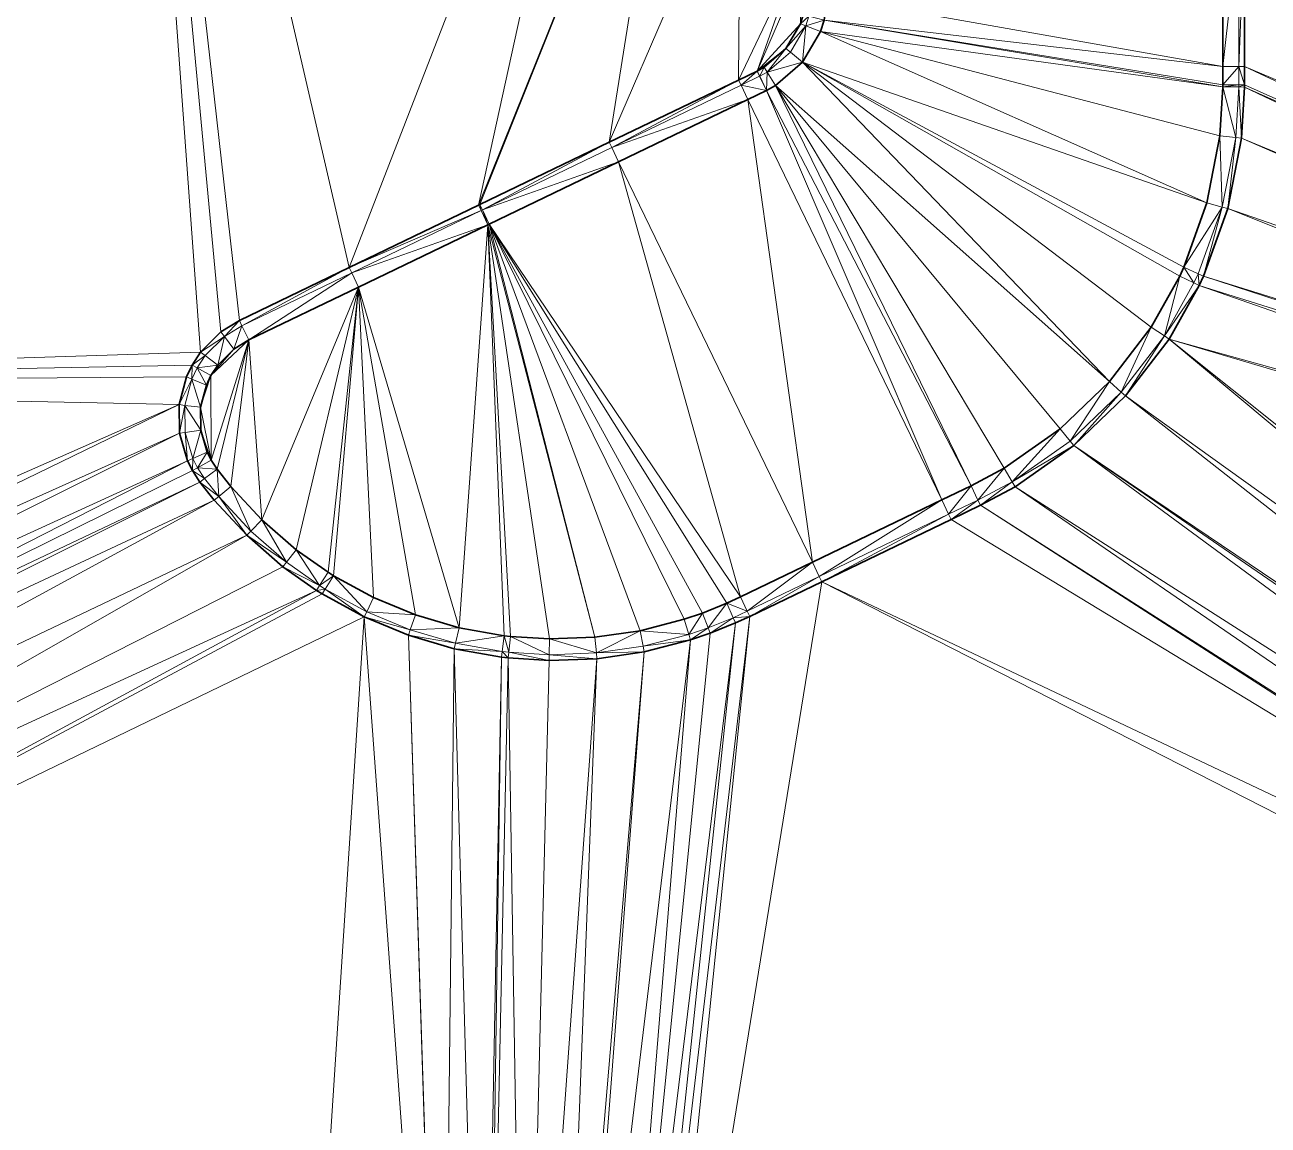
# Model space of a CAD drawing. Header units: metres. Extents: x 246428 to 246884, y 7418966 to 7419490.
# Drawn here: x 246598.17 to 246606.83, y 7419304.29 to 7419311.95 of the extents above; entities that cross this region are included whole.
import ezdxf

# ---------------------------------------------------------------- set-up
doc = ezdxf.new("R2010")
doc.units = ezdxf.units.M
doc.linetypes.add('blank name', pattern=[0])
doc.layers.add('_12D_UNMAPPED', color=7, linetype='Continuous')
for name, color, linetype, lineweight, true_color in [('KERB_BACK', 7, 'Continuous', 35, 0x5fd2ff), ('KERB_LINE', 7, 'Continuous', 18, 0xb9b9b9), ('KERB_LIP', 7, 'Continuous', 35, 0x5fd2ff), ('KERB_TOP', 7, 'Continuous', 18, 0xb9b9b9)]:
    doc.layers.add(name, color=color, linetype=linetype, lineweight=lineweight, true_color=true_color)

msp = doc.modelspace()

# ---------------------------------------------------------------- linework, layer by layer
at = {"layer": '_12D_UNMAPPED', "color": 3, "linetype": 'blank name', "lineweight": 0}
for points in [[(246592.3841, 7419309.4481, 32.9076), (246592.8955, 7419318.1164, 32.7832), (246598.8569, 7419317.0706, 33.0958)], [(246599.3963, 7419309.6733, 33.1384), (246592.3841, 7419309.4481, 32.9076), (246598.8569, 7419317.0706, 33.0958)], [(246602.2868, 7419315.0577, 33.2051), (246600.4307, 7419310.2616, 33.1655), (246598.8569, 7419317.0706, 33.0958)], [(246599.5375, 7419309.8142, 33.1421), (246599.3963, 7419309.6733, 33.1384), (246598.8569, 7419317.0706, 33.0958)], [(246600.4307, 7419310.2616, 33.1655), (246599.666, 7419309.893, 33.1448), (246598.8569, 7419317.0706, 33.0958)], [(246599.666, 7419309.893, 33.1448), (246599.5375, 7419309.8142, 33.1421), (246598.8569, 7419317.0706, 33.0958)], [(246601.3315, 7419310.6959, 33.1899), (246600.4307, 7419310.2616, 33.1655), (246602.2868, 7419315.0577, 33.2051)], [(246601.3315, 7419310.6959, 33.1899), (246602.2868, 7419315.0577, 33.2051), (246602.7207, 7419314.1567, 33.2198)], [(246613.3214, 7419309.0665, 33.5347), (246606.6648, 7419314.6627, 33.3303), (246617.8148, 7419312.9083, 33.6515)], [(246613.3214, 7419309.0665, 33.5347), (246606.6648, 7419313.6627, 33.3331), (246606.6648, 7419314.6627, 33.3303)], [(246601.3315, 7419310.6959, 33.1899), (246602.7207, 7419314.1567, 33.2198), (246601.3316, 7419310.696, 33.1899)], [(246602.7207, 7419314.1567, 33.2198), (246601.3409, 7419310.7005, 33.1902), (246601.3316, 7419310.696, 33.1899)], [(246602.7207, 7419314.1567, 33.2198), (246602.2418, 7419311.1346, 33.2145), (246601.3409, 7419310.7005, 33.1902)], [(246602.7207, 7419314.1567, 33.2198), (246603.1546, 7419313.2558, 33.2346), (246602.2418, 7419311.1346, 33.2145)], [(246613.0744, 7419308.9726, 33.5277), (246606.6648, 7419312.6627, 33.3358), (246606.6648, 7419313.6627, 33.3331)], [(246613.3214, 7419309.0665, 33.5347), (246613.0744, 7419308.9726, 33.5277), (246606.6648, 7419313.6627, 33.3331)], [(246603.1546, 7419313.2558, 33.2346), (246603.1427, 7419311.5687, 33.2389), (246602.2418, 7419311.1346, 33.2145)], [(246603.1546, 7419313.2558, 33.2346), (246603.5515, 7419312.4316, 33.2481), (246603.1427, 7419311.5687, 33.2389)], [(246606.5148, 7419312.6627, 33.4858), (246606.5148, 7419311.6627, 33.4886), (246603.7606, 7419312.1513, 33.3997)], [(246606.6248, 7419312.6627, 33.4858), (246606.5148, 7419311.6627, 33.4886), (246606.5148, 7419312.6627, 33.4858)], [(246606.6248, 7419312.6627, 33.4858), (246606.6248, 7419311.6627, 33.4886), (246606.5148, 7419311.6627, 33.4886)], [(246606.6648, 7419312.6627, 33.3358), (246606.6248, 7419311.6627, 33.4886), (246606.6248, 7419312.6627, 33.4858)], [(246606.6648, 7419312.6627, 33.3358), (246606.6648, 7419311.6627, 33.3386), (246606.6248, 7419311.6627, 33.4886)], [(246613.0484, 7419308.9589, 33.5271), (246606.6648, 7419311.6627, 33.3386), (246606.6648, 7419312.6627, 33.3358)], [(246613.0744, 7419308.9726, 33.5277), (246613.0484, 7419308.9589, 33.5271), (246606.6648, 7419312.6627, 33.3358)], [(246603.5515, 7419312.4316, 33.2481), (246603.2714, 7419311.6307, 33.2424), (246603.1427, 7419311.5687, 33.2389)], [(246603.5515, 7419312.4316, 33.2481), (246603.2719, 7419311.631, 33.2424), (246603.2714, 7419311.6307, 33.2424)], [(246603.5515, 7419312.4316, 33.2481), (246603.5829, 7419312.3524, 33.2486), (246603.2719, 7419311.631, 33.2424)], [(246603.5829, 7419312.3524, 33.2486), (246603.5725, 7419311.9599, 33.2494), (246603.2719, 7419311.631, 33.2424)], [(246603.7606, 7419312.1513, 33.3997), (246606.5148, 7419311.6627, 33.4886), (246603.7378, 7419311.9866, 33.4004)], [(246603.5725, 7419311.9599, 33.2494), (246603.6312, 7419312.0136, 33.4004), (246603.6099, 7419311.9458, 33.3994)], [(246603.6099, 7419311.9458, 33.3994), (246603.6312, 7419312.0136, 33.4004), (246603.7378, 7419311.9866, 33.4004)], [(246603.5725, 7419311.9599, 33.2494), (246603.4724, 7419311.7878, 33.2463), (246603.2719, 7419311.631, 33.2424)], [(246603.4724, 7419311.7878, 33.2463), (246603.5725, 7419311.9599, 33.2494), (246603.6099, 7419311.9458, 33.3994)], [(246603.4724, 7419311.7878, 33.2463), (246603.6099, 7419311.9458, 33.3994), (246603.5032, 7419311.7623, 33.3963)], [(246603.5032, 7419311.7623, 33.3963), (246603.6099, 7419311.9458, 33.3994), (246603.5878, 7419311.692, 33.3963)], [(246603.6099, 7419311.9458, 33.3994), (246603.7129, 7419311.9071, 33.3994), (246603.5878, 7419311.692, 33.3963)], [(246603.6099, 7419311.9458, 33.3994), (246603.7378, 7419311.9866, 33.4004), (246603.7129, 7419311.9071, 33.3994)], [(246603.7378, 7419311.9866, 33.4004), (246606.5148, 7419311.5206, 33.4889), (246603.7129, 7419311.9071, 33.3994)], [(246606.5148, 7419311.6627, 33.4886), (246606.5148, 7419311.5344, 33.4889), (246603.7378, 7419311.9866, 33.4004)], [(246606.5148, 7419311.5344, 33.4889), (246606.5148, 7419311.5206, 33.4889), (246603.7378, 7419311.9866, 33.4004)], [(246603.7129, 7419311.9071, 33.3994), (246606.404, 7419310.7129, 33.4858), (246603.5878, 7419311.692, 33.3963)], [(246606.4946, 7419311.1807, 33.4877), (246606.404, 7419310.7129, 33.4858), (246603.7129, 7419311.9071, 33.3994)], [(246606.5148, 7419311.5206, 33.4889), (246606.4946, 7419311.1807, 33.4877), (246603.7129, 7419311.9071, 33.3994)], [(246603.4724, 7419311.7878, 33.2463), (246603.3216, 7419311.6579, 33.2432), (246603.2719, 7419311.631, 33.2424)], [(246603.3216, 7419311.6579, 33.2432), (246603.4724, 7419311.7878, 33.2463), (246603.3423, 7419311.6237, 33.3932)], [(246603.4724, 7419311.7878, 33.2463), (246603.5032, 7419311.7623, 33.3963), (246603.3423, 7419311.6237, 33.3932)], [(246603.3423, 7419311.6237, 33.3932), (246603.5032, 7419311.7623, 33.3963), (246603.5878, 7419311.692, 33.3963)], [(246603.3423, 7419311.6237, 33.3932), (246603.5878, 7419311.692, 33.3963), (246603.3992, 7419311.5296, 33.3932)], [(246603.5878, 7419311.692, 33.3963), (246605.7254, 7419309.4677, 33.4697), (246603.3992, 7419311.5296, 33.3932)], [(246606.404, 7419310.7129, 33.4858), (246606.2428, 7419310.2645, 33.484), (246603.5878, 7419311.692, 33.3963)], [(246606.2428, 7419310.2645, 33.484), (246606.2142, 7419310.2027, 33.4838), (246603.5878, 7419311.692, 33.3963)], [(246606.2142, 7419310.2027, 33.4838), (246606.0148, 7419309.8462, 33.4773), (246603.5878, 7419311.692, 33.3963)], [(246606.0148, 7419309.8462, 33.4773), (246605.7254, 7419309.4677, 33.4697), (246603.5878, 7419311.692, 33.3963)], [(246606.6248, 7419311.6627, 33.4886), (246606.5148, 7419311.5344, 33.4889), (246606.5148, 7419311.6627, 33.4886)], [(246606.6248, 7419311.6627, 33.4886), (246606.6248, 7419311.5344, 33.4889), (246606.5148, 7419311.5344, 33.4889)], [(246606.6648, 7419311.5344, 33.3389), (246606.6248, 7419311.5344, 33.4889), (246606.6248, 7419311.6627, 33.4886)], [(246606.6648, 7419311.6627, 33.3386), (246606.6648, 7419311.5344, 33.3389), (246606.6248, 7419311.6627, 33.4886)], [(246612.8098, 7419308.7883, 33.5212), (246606.6648, 7419311.5344, 33.3389), (246606.6648, 7419311.6627, 33.3386)], [(246613.0484, 7419308.9589, 33.5271), (246612.8098, 7419308.7883, 33.5212), (246606.6648, 7419311.6627, 33.3386)], [(246603.1427, 7419311.5687, 33.2389), (246603.2714, 7419311.6307, 33.2424), (246603.16, 7419311.5327, 33.3889)], [(246603.2714, 7419311.6307, 33.2424), (246603.2887, 7419311.5947, 33.3924), (246603.16, 7419311.5327, 33.3889)], [(246603.16, 7419311.5327, 33.3889), (246603.2887, 7419311.5947, 33.3924), (246603.3365, 7419311.4956, 33.3924)], [(246603.2714, 7419311.6307, 33.2424), (246603.2719, 7419311.631, 33.2424), (246603.2887, 7419311.5947, 33.3924)], [(246603.2719, 7419311.631, 33.2424), (246603.3216, 7419311.6579, 33.2432), (246603.2893, 7419311.595, 33.3924)], [(246603.2719, 7419311.631, 33.2424), (246603.2893, 7419311.595, 33.3924), (246603.2887, 7419311.5947, 33.3924)], [(246603.2887, 7419311.5947, 33.3924), (246603.2893, 7419311.595, 33.3924), (246603.3372, 7419311.4959, 33.3924)], [(246603.2887, 7419311.5947, 33.3924), (246603.3372, 7419311.4959, 33.3924), (246603.3365, 7419311.4956, 33.3924)], [(246603.3216, 7419311.6579, 33.2432), (246603.3423, 7419311.6237, 33.3932), (246603.2893, 7419311.595, 33.3924)], [(246603.2893, 7419311.595, 33.3924), (246603.3423, 7419311.6237, 33.3932), (246603.3372, 7419311.4959, 33.3924)], [(246603.3423, 7419311.6237, 33.3932), (246603.3992, 7419311.5296, 33.3932), (246603.3372, 7419311.4959, 33.3924)], [(246602.2418, 7419311.1346, 33.2145), (246603.1427, 7419311.5687, 33.2389), (246602.2592, 7419311.0985, 33.3645)], [(246603.1427, 7419311.5687, 33.2389), (246603.16, 7419311.5327, 33.3889), (246602.2592, 7419311.0985, 33.3645)], [(246602.2592, 7419311.0985, 33.3645), (246603.16, 7419311.5327, 33.3889), (246603.2078, 7419311.4336, 33.3889)], [(246603.16, 7419311.5327, 33.3889), (246603.3365, 7419311.4956, 33.3924), (246603.2078, 7419311.4336, 33.3889)], [(246603.3365, 7419311.4956, 33.3924), (246604.557, 7419308.6436, 33.4392), (246603.2078, 7419311.4336, 33.3889)], [(246603.3372, 7419311.4959, 33.3924), (246604.7614, 7419308.7421, 33.4448), (246603.3365, 7419311.4956, 33.3924)], [(246604.7614, 7419308.7421, 33.4448), (246604.557, 7419308.6436, 33.4392), (246603.3365, 7419311.4956, 33.3924)], [(246603.3992, 7419311.5296, 33.3932), (246604.7614, 7419308.7421, 33.4448), (246603.3372, 7419311.4959, 33.3924)], [(246605.7254, 7419309.4677, 33.4697), (246605.3814, 7419309.138, 33.4621), (246603.3992, 7419311.5296, 33.3932)], [(246605.3814, 7419309.138, 33.4621), (246604.991, 7419308.865, 33.4509), (246603.3992, 7419311.5296, 33.3932)], [(246604.991, 7419308.865, 33.4509), (246604.7614, 7419308.7421, 33.4448), (246603.3992, 7419311.5296, 33.3932)], [(246606.6039, 7419311.1681, 33.4877), (246606.4946, 7419311.1807, 33.4877), (246606.5148, 7419311.5206, 33.4889)], [(246606.6248, 7419311.5344, 33.4889), (246606.6248, 7419311.5201, 33.4889), (246606.5148, 7419311.5206, 33.4889)], [(246606.6248, 7419311.5344, 33.4889), (246606.5148, 7419311.5206, 33.4889), (246606.5148, 7419311.5344, 33.4889)], [(246606.6248, 7419311.5201, 33.4889), (246606.6039, 7419311.1681, 33.4877), (246606.5148, 7419311.5206, 33.4889)], [(246606.6436, 7419311.1636, 33.3377), (246606.6039, 7419311.1681, 33.4877), (246606.6248, 7419311.5201, 33.4889)], [(246606.6648, 7419311.5344, 33.3389), (246606.6648, 7419311.5199, 33.3389), (246606.6248, 7419311.5201, 33.4889)], [(246606.6648, 7419311.5344, 33.3389), (246606.6248, 7419311.5201, 33.4889), (246606.6248, 7419311.5344, 33.4889)], [(246606.6648, 7419311.5199, 33.3389), (246606.6436, 7419311.1636, 33.3377), (246606.6248, 7419311.5201, 33.4889)], [(246612.689, 7419308.6598, 33.5177), (246606.6436, 7419311.1636, 33.3377), (246606.6648, 7419311.5199, 33.3389)], [(246612.8098, 7419308.7883, 33.5212), (246606.6648, 7419311.5199, 33.3389), (246606.6648, 7419311.5344, 33.3389)], [(246612.8098, 7419308.7883, 33.5212), (246612.689, 7419308.6598, 33.5177), (246606.6648, 7419311.5199, 33.3389)], [(246602.2592, 7419311.0985, 33.3645), (246603.2078, 7419311.4336, 33.3889), (246602.3069, 7419310.9994, 33.3645)], [(246603.2078, 7419311.4336, 33.3889), (246603.6563, 7419308.2092, 33.4149), (246602.3069, 7419310.9994, 33.3645)], [(246604.557, 7419308.6436, 33.4392), (246603.6563, 7419308.2092, 33.4149), (246603.2078, 7419311.4336, 33.3889)], [(246606.5101, 7419310.6838, 33.4858), (246606.404, 7419310.7129, 33.4858), (246606.4946, 7419311.1807, 33.4877)], [(246606.6039, 7419311.1681, 33.4877), (246606.5101, 7419310.6838, 33.4858), (246606.4946, 7419311.1807, 33.4877)], [(246606.5487, 7419310.6732, 33.3358), (246606.5101, 7419310.6838, 33.4858), (246606.6039, 7419311.1681, 33.4877)], [(246606.6436, 7419311.1636, 33.3377), (246606.5487, 7419310.6732, 33.3358), (246606.6039, 7419311.1681, 33.4877)], [(246612.6196, 7419308.5649, 33.5164), (246606.5487, 7419310.6732, 33.3358), (246606.6436, 7419311.1636, 33.3377)], [(246612.689, 7419308.6598, 33.5177), (246612.6196, 7419308.5649, 33.5164), (246606.6436, 7419311.1636, 33.3377)], [(246601.3409, 7419310.7005, 33.1902), (246602.2418, 7419311.1346, 33.2145), (246601.3583, 7419310.6644, 33.3402)], [(246602.2418, 7419311.1346, 33.2145), (246602.2592, 7419311.0985, 33.3645), (246601.3583, 7419310.6644, 33.3402)], [(246601.3583, 7419310.6644, 33.3402), (246602.2592, 7419311.0985, 33.3645), (246602.3069, 7419310.9994, 33.3645)], [(246601.3583, 7419310.6644, 33.3402), (246602.3069, 7419310.9994, 33.3645), (246601.4061, 7419310.5653, 33.3402)], [(246602.3069, 7419310.9994, 33.3645), (246603.1552, 7419307.9675, 33.4013), (246601.4061, 7419310.5653, 33.3402)], [(246603.6563, 7419308.2092, 33.4149), (246603.1552, 7419307.9675, 33.4013), (246602.3069, 7419310.9994, 33.3645)], [(246606.5101, 7419310.6838, 33.4858), (246606.2428, 7419310.2645, 33.484), (246606.404, 7419310.7129, 33.4858)], [(246600.4307, 7419310.2616, 33.1655), (246601.3315, 7419310.6959, 33.1899), (246601.3489, 7419310.6599, 33.3399)], [(246600.4481, 7419310.2256, 33.3155), (246600.4307, 7419310.2616, 33.1655), (246601.3489, 7419310.6599, 33.3399)], [(246600.4481, 7419310.2256, 33.3155), (246601.3489, 7419310.6599, 33.3399), (246601.3966, 7419310.5608, 33.3399)], [(246601.3315, 7419310.6959, 33.1899), (246601.3316, 7419310.696, 33.1899), (246601.3489, 7419310.6599, 33.3399)], [(246601.3315, 7419310.6959, 33.1899), (246601.3489, 7419310.6599, 33.3399), (246601.3489, 7419310.6599, 33.3399)], [(246601.3316, 7419310.696, 33.1899), (246601.3409, 7419310.7005, 33.1902), (246601.349, 7419310.6599, 33.3399)], [(246601.3489, 7419310.6599, 33.3399), (246601.3316, 7419310.696, 33.1899), (246601.349, 7419310.6599, 33.3399)], [(246601.3409, 7419310.7005, 33.1902), (246601.3583, 7419310.6644, 33.3402), (246601.349, 7419310.6599, 33.3399)], [(246601.3489, 7419310.6599, 33.3399), (246601.349, 7419310.6599, 33.3399), (246601.3967, 7419310.5608, 33.3399)], [(246601.3489, 7419310.6599, 33.3399), (246601.3489, 7419310.6599, 33.3399), (246601.3967, 7419310.5608, 33.3399)], [(246601.3489, 7419310.6599, 33.3399), (246601.3967, 7419310.5608, 33.3399), (246601.3966, 7419310.5608, 33.3399)], [(246601.349, 7419310.6599, 33.3399), (246601.3583, 7419310.6644, 33.3402), (246601.3967, 7419310.5608, 33.3399)], [(246601.3967, 7419310.5608, 33.3399), (246601.349, 7419310.6599, 33.3399), (246601.3967, 7419310.5608, 33.3399)], [(246601.3583, 7419310.6644, 33.3402), (246601.4061, 7419310.5653, 33.3402), (246601.3967, 7419310.5608, 33.3399)], [(246606.5101, 7419310.6838, 33.4858), (246606.3432, 7419310.2195, 33.484), (246606.2428, 7419310.2645, 33.484)], [(246606.3797, 7419310.2031, 33.334), (246606.3432, 7419310.2195, 33.484), (246606.5101, 7419310.6838, 33.4858)], [(246606.5487, 7419310.6732, 33.3358), (246606.3797, 7419310.2031, 33.334), (246606.5101, 7419310.6838, 33.4858)], [(246612.4894, 7419308.302, 33.5134), (246606.3797, 7419310.2031, 33.334), (246606.5487, 7419310.6732, 33.3358)], [(246612.6196, 7419308.5649, 33.5164), (246612.4894, 7419308.302, 33.5134), (246606.5487, 7419310.6732, 33.3358)], [(246600.4959, 7419310.1265, 33.3155), (246600.4481, 7419310.2256, 33.3155), (246601.3966, 7419310.5608, 33.3399)], [(246601.1972, 7419307.7533, 33.3439), (246600.4959, 7419310.1265, 33.3155), (246601.3966, 7419310.5608, 33.3399)], [(246601.5092, 7419307.6973, 33.3531), (246601.1972, 7419307.7533, 33.3439), (246601.3966, 7419310.5608, 33.3399)], [(246601.3967, 7419310.5608, 33.3399), (246601.3967, 7419310.5608, 33.3399), (246601.3966, 7419310.5608, 33.3399)], [(246601.5542, 7419307.692, 33.3544), (246601.5092, 7419307.6973, 33.3531), (246601.3966, 7419310.5608, 33.3399)], [(246602.1423, 7419307.6869, 33.3715), (246601.8255, 7419307.6751, 33.3623), (246601.3966, 7419310.5608, 33.3399)], [(246601.8255, 7419307.6751, 33.3623), (246601.5542, 7419307.692, 33.3544), (246601.3966, 7419310.5608, 33.3399)], [(246601.3967, 7419310.5608, 33.3399), (246602.1423, 7419307.6869, 33.3715), (246601.3966, 7419310.5608, 33.3399)], [(246601.4061, 7419310.5653, 33.3402), (246602.1423, 7419307.6869, 33.3715), (246601.3967, 7419310.5608, 33.3399)], [(246602.8917, 7419307.8559, 33.3938), (246602.7631, 7419307.8119, 33.3898), (246601.4061, 7419310.5653, 33.3402)], [(246603.0598, 7419307.9236, 33.3985), (246602.8917, 7419307.8559, 33.3938), (246601.4061, 7419310.5653, 33.3402)], [(246602.4561, 7419307.7327, 33.3806), (246602.1423, 7419307.6869, 33.3715), (246601.4061, 7419310.5653, 33.3402)], [(246602.7631, 7419307.8119, 33.3898), (246602.4561, 7419307.7327, 33.3806), (246601.4061, 7419310.5653, 33.3402)], [(246603.1552, 7419307.9675, 33.4013), (246603.0598, 7419307.9236, 33.3985), (246601.4061, 7419310.5653, 33.3402)], [(246599.666, 7419309.893, 33.1448), (246600.4307, 7419310.2616, 33.1655), (246599.6834, 7419309.8569, 33.2948)], [(246600.4307, 7419310.2616, 33.1655), (246600.4481, 7419310.2256, 33.3155), (246599.6834, 7419309.8569, 33.2948)], [(246599.6834, 7419309.8569, 33.2948), (246600.4481, 7419310.2256, 33.3155), (246599.7312, 7419309.7579, 33.2948)], [(246600.4481, 7419310.2256, 33.3155), (246600.4959, 7419310.1265, 33.3155), (246599.7312, 7419309.7579, 33.2948)], [(246606.1071, 7419309.7863, 33.4773), (246606.0148, 7419309.8462, 33.4773), (246606.2142, 7419310.2027, 33.4838)], [(246606.3136, 7419310.1555, 33.4838), (246606.1071, 7419309.7863, 33.4773), (246606.2142, 7419310.2027, 33.4838)], [(246606.3136, 7419310.1555, 33.4838), (246606.2142, 7419310.2027, 33.4838), (246606.2428, 7419310.2645, 33.484)], [(246606.3432, 7419310.2195, 33.484), (246606.3136, 7419310.1555, 33.4838), (246606.2428, 7419310.2645, 33.484)], [(246606.3497, 7419310.1383, 33.3338), (246606.3136, 7419310.1555, 33.4838), (246606.3432, 7419310.2195, 33.484)], [(246606.3797, 7419310.2031, 33.334), (246606.3497, 7419310.1383, 33.3338), (246606.3432, 7419310.2195, 33.484)], [(246612.4632, 7419308.2177, 33.5125), (246606.3497, 7419310.1383, 33.3338), (246606.3797, 7419310.2031, 33.334)], [(246612.4894, 7419308.302, 33.5134), (246612.4632, 7419308.2177, 33.5125), (246606.3797, 7419310.2031, 33.334)], [(246600.4959, 7419310.1265, 33.3155), (246599.8222, 7419308.5049, 33.3013), (246599.7312, 7419309.7579, 33.2948)], [(246600.0615, 7419308.297, 33.3088), (246599.8222, 7419308.5049, 33.3013), (246600.4959, 7419310.1265, 33.3155)], [(246600.2835, 7419308.1401, 33.3152), (246600.0615, 7419308.297, 33.3088), (246600.4959, 7419310.1265, 33.3155)], [(246600.3218, 7419308.1159, 33.3165), (246600.2835, 7419308.1401, 33.3152), (246600.4959, 7419310.1265, 33.3155)], [(246600.6, 7419307.9639, 33.3257), (246600.3218, 7419308.1159, 33.3165), (246600.4959, 7419310.1265, 33.3155)], [(246600.8929, 7419307.8425, 33.3348), (246600.6, 7419307.9639, 33.3257), (246600.4959, 7419310.1265, 33.3155)], [(246601.1972, 7419307.7533, 33.3439), (246600.8929, 7419307.8425, 33.3348), (246600.4959, 7419310.1265, 33.3155)], [(246606.3497, 7419310.1383, 33.3338), (246606.1071, 7419309.7863, 33.4773), (246606.3136, 7419310.1555, 33.4838)], [(246606.3497, 7419310.1383, 33.3338), (246606.1406, 7419309.7645, 33.3273), (246606.1071, 7419309.7863, 33.4773)], [(246612.4268, 7419308.0153, 33.5123), (246606.1406, 7419309.7645, 33.3273), (246606.3497, 7419310.1383, 33.3338)], [(246612.4632, 7419308.2177, 33.5125), (246612.4268, 7419308.0153, 33.5123), (246606.3497, 7419310.1383, 33.3338)], [(246599.5375, 7419309.8142, 33.1421), (246599.666, 7419309.893, 33.1448), (246599.5617, 7419309.7823, 33.2921)], [(246599.666, 7419309.893, 33.1448), (246599.6834, 7419309.8569, 33.2948), (246599.5617, 7419309.7823, 33.2921)], [(246599.6834, 7419309.8569, 33.2948), (246599.6283, 7419309.6948, 33.2921), (246599.5617, 7419309.7823, 33.2921)], [(246599.6283, 7419309.6948, 33.2921), (246599.6834, 7419309.8569, 33.2948), (246599.7312, 7419309.7579, 33.2948)], [(246605.8074, 7419309.3944, 33.4697), (246605.7254, 7419309.4677, 33.4697), (246606.0148, 7419309.8462, 33.4773)], [(246606.1071, 7419309.7863, 33.4773), (246605.8074, 7419309.3944, 33.4697), (246606.0148, 7419309.8462, 33.4773)], [(246599.3963, 7419309.6733, 33.1384), (246599.5375, 7419309.8142, 33.1421), (246599.5617, 7419309.7823, 33.2921)], [(246599.428, 7419309.649, 33.2884), (246599.3963, 7419309.6733, 33.1384), (246599.5617, 7419309.7823, 33.2921)], [(246599.5154, 7419309.5822, 33.2884), (246599.428, 7419309.649, 33.2884), (246599.5617, 7419309.7823, 33.2921)], [(246599.4698, 7419308.9215, 33.2884), (246599.4681, 7419309.5102, 33.2864), (246599.7312, 7419309.7579, 33.2948)], [(246599.4681, 7419309.5102, 33.2864), (246599.6283, 7419309.6948, 33.2921), (246599.7312, 7419309.7579, 33.2948)], [(246599.5112, 7419308.8581, 33.2901), (246599.4698, 7419308.9215, 33.2884), (246599.7312, 7419309.7579, 33.2948)], [(246599.6065, 7419308.7373, 33.2938), (246599.5112, 7419308.8581, 33.2901), (246599.7312, 7419309.7579, 33.2948)], [(246599.6283, 7419309.6948, 33.2921), (246599.5154, 7419309.5822, 33.2884), (246599.5617, 7419309.7823, 33.2921)], [(246599.8222, 7419308.5049, 33.3013), (246599.6065, 7419308.7373, 33.2938), (246599.7312, 7419309.7579, 33.2948)], [(246605.8372, 7419309.3677, 33.3197), (246605.8074, 7419309.3944, 33.4697), (246606.1071, 7419309.7863, 33.4773)], [(246606.1406, 7419309.7645, 33.3273), (246605.8372, 7419309.3677, 33.3197), (246606.1071, 7419309.7863, 33.4773)], [(246611.3598, 7419305.4047, 33.4894), (246605.8372, 7419309.3677, 33.3197), (246606.1406, 7419309.7645, 33.3273)], [(246612.4217, 7419307.9047, 33.5121), (246611.4631, 7419305.5093, 33.4915), (246606.1406, 7419309.7645, 33.3273)], [(246611.4631, 7419305.5093, 33.4915), (246611.3598, 7419305.4047, 33.4894), (246606.1406, 7419309.7645, 33.3273)], [(246612.4268, 7419308.0153, 33.5123), (246612.4217, 7419307.9047, 33.5121), (246606.1406, 7419309.7645, 33.3273)], [(246592.3841, 7419309.4481, 32.9076), (246599.3963, 7419309.6733, 33.1384), (246599.3371, 7419309.5834, 33.1364)], [(246599.3371, 7419309.5834, 33.1364), (246599.3963, 7419309.6733, 33.1384), (246599.428, 7419309.649, 33.2884)], [(246599.5154, 7419309.5822, 33.2884), (246599.6283, 7419309.6948, 33.2921), (246599.4681, 7419309.5102, 33.2864)], [(246592.3841, 7419309.4481, 32.9076), (246599.3371, 7419309.5834, 33.1364), (246599.2972, 7419309.5003, 33.1366)], [(246599.2972, 7419309.5003, 33.1366), (246599.3371, 7419309.5834, 33.1364), (246599.3342, 7419309.4852, 33.2866)], [(246599.3371, 7419309.5834, 33.1364), (246599.3721, 7419309.5639, 33.2864), (246599.3342, 7419309.4852, 33.2866)], [(246599.3371, 7419309.5834, 33.1364), (246599.428, 7419309.649, 33.2884), (246599.3721, 7419309.5639, 33.2864)], [(246599.3721, 7419309.5639, 33.2864), (246599.428, 7419309.649, 33.2884), (246599.5154, 7419309.5822, 33.2884)], [(246599.3721, 7419309.5639, 33.2864), (246599.5154, 7419309.5822, 33.2884), (246599.4681, 7419309.5102, 33.2864)], [(246592.3841, 7419309.4481, 32.9076), (246599.2972, 7419309.5003, 33.1366), (246599.2472, 7419309.3073, 33.1372)], [(246599.2472, 7419309.3073, 33.1372), (246599.2972, 7419309.5003, 33.1366), (246599.3342, 7419309.4852, 33.2866)], [(246599.3342, 7419309.4852, 33.2866), (246599.3721, 7419309.5639, 33.2864), (246599.4361, 7419309.4437, 33.2866)], [(246599.3721, 7419309.5639, 33.2864), (246599.4681, 7419309.5102, 33.2864), (246599.4361, 7419309.4437, 33.2866)], [(246599.4361, 7419309.4437, 33.2866), (246599.4681, 7419309.5102, 33.2864), (246599.3961, 7419309.2893, 33.2872)], [(246599.3961, 7419309.2893, 33.2872), (246599.4681, 7419309.5102, 33.2864), (246599.4698, 7419308.9215, 33.2884)], [(246593.6396, 7419306.8359, 32.9819), (246592.3841, 7419309.4481, 32.9076), (246599.2472, 7419309.3073, 33.1372)], [(246599.2472, 7419309.3073, 33.1372), (246599.3342, 7419309.4852, 33.2866), (246599.2869, 7419309.3025, 33.2872)], [(246599.2869, 7419309.3025, 33.2872), (246599.3342, 7419309.4852, 33.2866), (246599.3961, 7419309.2893, 33.2872)], [(246599.3342, 7419309.4852, 33.2866), (246599.4361, 7419309.4437, 33.2866), (246599.3961, 7419309.2893, 33.2872)], [(246605.4512, 7419309.053, 33.4621), (246605.3814, 7419309.138, 33.4621), (246605.7254, 7419309.4677, 33.4697)], [(246605.8074, 7419309.3944, 33.4697), (246605.4512, 7419309.053, 33.4621), (246605.7254, 7419309.4677, 33.4697)], [(246605.4766, 7419309.0221, 33.3121), (246605.4512, 7419309.053, 33.4621), (246605.8074, 7419309.3944, 33.4697)], [(246605.8372, 7419309.3677, 33.3197), (246605.4766, 7419309.0221, 33.3121), (246605.8074, 7419309.3944, 33.4697)], [(246611.1952, 7419305.1618, 33.4851), (246605.4766, 7419309.0221, 33.3121), (246605.8372, 7419309.3677, 33.3197)], [(246611.3598, 7419305.4047, 33.4894), (246611.1952, 7419305.1618, 33.4851), (246605.8372, 7419309.3677, 33.3197)], [(246593.8323, 7419306.6774, 32.9881), (246593.6396, 7419306.8359, 32.9819), (246599.2472, 7419309.3073, 33.1372)], [(246593.8323, 7419306.6774, 32.9881), (246599.2472, 7419309.3073, 33.1372), (246599.2498, 7419309.1079, 33.1377)], [(246599.2498, 7419309.1079, 33.1377), (246599.2472, 7419309.3073, 33.1372), (246599.2869, 7419309.3025, 33.2872)], [(246599.2498, 7419309.1079, 33.1377), (246599.2869, 7419309.3025, 33.2872), (246599.2894, 7419309.1137, 33.2877)], [(246599.2869, 7419309.3025, 33.2872), (246599.3961, 7419309.2893, 33.2872), (246599.3982, 7419309.1298, 33.2877)], [(246599.2894, 7419309.1137, 33.2877), (246599.2869, 7419309.3025, 33.2872), (246599.3982, 7419309.1298, 33.2877)], [(246599.3982, 7419309.1298, 33.2877), (246599.3961, 7419309.2893, 33.2872), (246599.4698, 7419308.9215, 33.2884)], [(246593.9881, 7419306.4824, 32.9925), (246593.8323, 7419306.6774, 32.9881), (246599.2498, 7419309.1079, 33.1377)], [(246593.9881, 7419306.4824, 32.9925), (246599.2498, 7419309.1079, 33.1377), (246599.3049, 7419308.9162, 33.1382)], [(246599.3049, 7419308.9162, 33.1382), (246599.2498, 7419309.1079, 33.1377), (246599.2894, 7419309.1137, 33.2877)], [(246599.3415, 7419308.9323, 33.2882), (246599.2894, 7419309.1137, 33.2877), (246599.3982, 7419309.1298, 33.2877)], [(246599.3049, 7419308.9162, 33.1382), (246599.2894, 7419309.1137, 33.2877), (246599.3415, 7419308.9323, 33.2882)], [(246599.3415, 7419308.9323, 33.2882), (246599.3982, 7419309.1298, 33.2877), (246599.4422, 7419308.9765, 33.2882)], [(246599.4422, 7419308.9765, 33.2882), (246599.3982, 7419309.1298, 33.2877), (246599.4698, 7419308.9215, 33.2884)], [(246605.0469, 7419308.7703, 33.4509), (246604.991, 7419308.865, 33.4509), (246605.3814, 7419309.138, 33.4621)], [(246605.4512, 7419309.053, 33.4621), (246605.0469, 7419308.7703, 33.4509), (246605.3814, 7419309.138, 33.4621)], [(246599.3741, 7419308.8672, 33.2884), (246599.3415, 7419308.9323, 33.2882), (246599.4422, 7419308.9765, 33.2882)], [(246599.3741, 7419308.8672, 33.2884), (246599.4422, 7419308.9765, 33.2882), (246599.4698, 7419308.9215, 33.2884)], [(246605.4766, 7419309.0221, 33.3121), (246605.0469, 7419308.7703, 33.4509), (246605.4512, 7419309.053, 33.4621)], [(246605.4766, 7419309.0221, 33.3121), (246605.0673, 7419308.7358, 33.3009), (246605.0469, 7419308.7703, 33.4509)], [(246611.0946, 7419304.8863, 33.4835), (246605.0673, 7419308.7358, 33.3009), (246605.4766, 7419309.0221, 33.3121)], [(246611.1697, 7419305.1088, 33.4843), (246611.0946, 7419304.8863, 33.4835), (246605.4766, 7419309.0221, 33.3121)], [(246611.1952, 7419305.1618, 33.4851), (246611.1697, 7419305.1088, 33.4843), (246605.4766, 7419309.0221, 33.3121)], [(246594.1001, 7419306.2594, 32.9969), (246593.9881, 7419306.4824, 32.9925), (246599.3049, 7419308.9162, 33.1382)], [(246594.1001, 7419306.2594, 32.9969), (246599.3049, 7419308.9162, 33.1382), (246599.3393, 7419308.8475, 33.1384)], [(246599.3393, 7419308.8475, 33.1384), (246599.3049, 7419308.9162, 33.1382), (246599.3415, 7419308.9323, 33.2882)], [(246599.3393, 7419308.8475, 33.1384), (246599.3415, 7419308.9323, 33.2882), (246599.3741, 7419308.8672, 33.2884)], [(246599.3741, 7419308.8672, 33.2884), (246599.4698, 7419308.9215, 33.2884), (246599.5112, 7419308.8581, 33.2901)], [(246594.1001, 7419306.2594, 32.9969), (246599.3393, 7419308.8475, 33.1384), (246599.3911, 7419308.7683, 33.1401)], [(246599.3393, 7419308.8475, 33.1384), (246599.3741, 7419308.8672, 33.2884), (246599.4231, 7419308.7922, 33.2901)], [(246599.3911, 7419308.7683, 33.1401), (246599.3393, 7419308.8475, 33.1384), (246599.4231, 7419308.7922, 33.2901)], [(246599.4231, 7419308.7922, 33.2901), (246599.3741, 7419308.8672, 33.2884), (246599.5112, 7419308.8581, 33.2901)], [(246599.522, 7419308.6669, 33.2938), (246599.4231, 7419308.7922, 33.2901), (246599.5112, 7419308.8581, 33.2901)], [(246599.522, 7419308.6669, 33.2938), (246599.5112, 7419308.8581, 33.2901), (246599.6065, 7419308.7373, 33.2938)], [(246604.8092, 7419308.643, 33.4448), (246604.7614, 7419308.7421, 33.4448), (246604.991, 7419308.865, 33.4509)], [(246605.0469, 7419308.7703, 33.4509), (246604.8092, 7419308.643, 33.4448), (246604.991, 7419308.865, 33.4509)], [(246594.1384, 7419306.1396, 32.9983), (246594.1001, 7419306.2594, 32.9969), (246599.3911, 7419308.7683, 33.1401)], [(246594.1386, 7419306.1388, 32.9983), (246594.1384, 7419306.1396, 32.9983), (246599.3911, 7419308.7683, 33.1401)], [(246594.1386, 7419306.1388, 32.9983), (246599.3911, 7419308.7683, 33.1401), (246599.4913, 7419308.6413, 33.1438)], [(246599.3911, 7419308.7683, 33.1401), (246599.4231, 7419308.7922, 33.2901), (246599.522, 7419308.6669, 33.2938)], [(246599.4913, 7419308.6413, 33.1438), (246599.3911, 7419308.7683, 33.1401), (246599.522, 7419308.6669, 33.2938)], [(246599.7457, 7419308.4259, 33.3013), (246599.522, 7419308.6669, 33.2938), (246599.6065, 7419308.7373, 33.2938)], [(246599.7457, 7419308.4259, 33.3013), (246599.6065, 7419308.7373, 33.2938), (246599.8222, 7419308.5049, 33.3013)], [(246604.6048, 7419308.5445, 33.4392), (246604.557, 7419308.6436, 33.4392), (246604.7614, 7419308.7421, 33.4448)], [(246604.8092, 7419308.643, 33.4448), (246604.6048, 7419308.5445, 33.4392), (246604.7614, 7419308.7421, 33.4448)], [(246604.8266, 7419308.607, 33.2948), (246604.8092, 7419308.643, 33.4448), (246605.0469, 7419308.7703, 33.4509)], [(246605.0673, 7419308.7358, 33.3009), (246604.8266, 7419308.607, 33.2948), (246605.0469, 7419308.7703, 33.4509)], [(246611.0636, 7419304.6239, 33.4826), (246604.8266, 7419308.607, 33.2948), (246605.0673, 7419308.7358, 33.3009)], [(246611.0946, 7419304.8863, 33.4835), (246611.0636, 7419304.6239, 33.4826), (246605.0673, 7419308.7358, 33.3009)], [(246594.2142, 7419305.7734, 33.0015), (246594.1386, 7419306.1388, 32.9983), (246599.4913, 7419308.6413, 33.1438)], [(246594.2142, 7419305.7734, 33.0015), (246599.4913, 7419308.6413, 33.1438), (246599.7179, 7419308.3971, 33.1513)], [(246599.7179, 7419308.3971, 33.1513), (246599.4913, 7419308.6413, 33.1438), (246599.522, 7419308.6669, 33.2938)], [(246599.7179, 7419308.3971, 33.1513), (246599.522, 7419308.6669, 33.2938), (246599.7457, 7419308.4259, 33.3013)], [(246603.7041, 7419308.1101, 33.4149), (246603.6563, 7419308.2092, 33.4149), (246604.557, 7419308.6436, 33.4392)], [(246604.6048, 7419308.5445, 33.4392), (246603.7041, 7419308.1101, 33.4149), (246604.557, 7419308.6436, 33.4392)], [(246604.6222, 7419308.5084, 33.2892), (246604.6048, 7419308.5445, 33.4392), (246604.8092, 7419308.643, 33.4448)], [(246604.8266, 7419308.607, 33.2948), (246604.6222, 7419308.5084, 33.2892), (246604.8092, 7419308.643, 33.4448)], [(246603.7214, 7419308.0741, 33.2649), (246603.7041, 7419308.1101, 33.4149), (246604.6048, 7419308.5445, 33.4392)], [(246604.6222, 7419308.5084, 33.2892), (246603.7214, 7419308.0741, 33.2649), (246604.6048, 7419308.5445, 33.4392)], [(246611.0638, 7419304.5945, 33.4828), (246604.6222, 7419308.5084, 33.2892), (246604.8266, 7419308.607, 33.2948)], [(246611.0636, 7419304.6239, 33.4826), (246611.0638, 7419304.5945, 33.4828), (246604.8266, 7419308.607, 33.2948)], [(246599.994, 7419308.2102, 33.3088), (246599.7457, 7419308.4259, 33.3013), (246599.8222, 7419308.5049, 33.3013)], [(246599.994, 7419308.2102, 33.3088), (246599.8222, 7419308.5049, 33.3013), (246600.0615, 7419308.297, 33.3088)], [(246611.0638, 7419304.5945, 33.4828), (246603.7214, 7419308.0741, 33.2649), (246604.6222, 7419308.5084, 33.2892)], [(246594.2547, 7419305.2755, 33.003), (246594.2142, 7419305.7734, 33.0015), (246599.7179, 7419308.3971, 33.1513)], [(246594.2547, 7419305.2755, 33.003), (246599.7179, 7419308.3971, 33.1513), (246599.9694, 7419308.1786, 33.1588)], [(246599.7179, 7419308.3971, 33.1513), (246599.7457, 7419308.4259, 33.3013), (246599.994, 7419308.2102, 33.3088)], [(246599.9694, 7419308.1786, 33.1588), (246599.7179, 7419308.3971, 33.1513), (246599.994, 7419308.2102, 33.3088)], [(246600.2242, 7419308.0474, 33.3152), (246599.994, 7419308.2102, 33.3088), (246600.0615, 7419308.297, 33.3088)], [(246600.2242, 7419308.0474, 33.3152), (246600.0615, 7419308.297, 33.3088), (246600.2835, 7419308.1401, 33.3152)], [(246599.9694, 7419308.1786, 33.1588), (246599.994, 7419308.2102, 33.3088), (246600.2242, 7419308.0474, 33.3152)], [(246603.203, 7419307.8684, 33.4013), (246603.1552, 7419307.9675, 33.4013), (246603.6563, 7419308.2092, 33.4149)], [(246603.7041, 7419308.1101, 33.4149), (246603.203, 7419307.8684, 33.4013), (246603.6563, 7419308.2092, 33.4149)], [(246594.2547, 7419305.2755, 33.003), (246599.9694, 7419308.1786, 33.1588), (246600.2026, 7419308.0137, 33.1652)], [(246600.2026, 7419308.0137, 33.1652), (246599.9694, 7419308.1786, 33.1588), (246600.2242, 7419308.0474, 33.3152)], [(246600.2242, 7419308.0474, 33.3152), (246600.2835, 7419308.1401, 33.3152), (246600.3218, 7419308.1159, 33.3165)], [(246600.2639, 7419308.0224, 33.3165), (246600.2242, 7419308.0474, 33.3152), (246600.3218, 7419308.1159, 33.3165)], [(246600.5525, 7419307.8646, 33.3257), (246600.2639, 7419308.0224, 33.3165), (246600.3218, 7419308.1159, 33.3165)], [(246600.5525, 7419307.8646, 33.3257), (246600.3218, 7419308.1159, 33.3165), (246600.6, 7419307.9639, 33.3257)], [(246603.2203, 7419307.8324, 33.2513), (246603.203, 7419307.8684, 33.4013), (246603.7041, 7419308.1101, 33.4149)], [(246603.7214, 7419308.0741, 33.2649), (246603.2203, 7419307.8324, 33.2513), (246603.7041, 7419308.1101, 33.4149)], [(246600.2026, 7419308.0137, 33.1652), (246600.2242, 7419308.0474, 33.3152), (246600.2639, 7419308.0224, 33.3165)], [(246600.2429, 7419307.9884, 33.1665), (246600.2026, 7419308.0137, 33.1652), (246600.2639, 7419308.0224, 33.3165)], [(246600.5352, 7419307.8286, 33.1757), (246600.2429, 7419307.9884, 33.1665), (246600.2639, 7419308.0224, 33.3165)], [(246600.5352, 7419307.8286, 33.1757), (246600.2639, 7419308.0224, 33.3165), (246600.5525, 7419307.8646, 33.3257)], [(246611.1047, 7419304.304, 33.4853), (246602.4427, 7419300.1877, 33.2497), (246603.7214, 7419308.0741, 33.2649)], [(246602.4427, 7419300.1877, 33.2497), (246603.2203, 7419307.8324, 33.2513), (246603.7214, 7419308.0741, 33.2649)], [(246611.0638, 7419304.5945, 33.4828), (246611.1047, 7419304.304, 33.4853), (246603.7214, 7419308.0741, 33.2649)], [(246594.2248, 7419304.7768, 33.0045), (246600.2026, 7419308.0137, 33.1652), (246600.2429, 7419307.9884, 33.1665)], [(246594.2248, 7419304.7768, 33.0045), (246594.2547, 7419305.2755, 33.003), (246600.2026, 7419308.0137, 33.1652)], [(246594.2248, 7419304.7768, 33.0045), (246600.2429, 7419307.9884, 33.1665), (246600.5352, 7419307.8286, 33.1757)], [(246600.5525, 7419307.8646, 33.3257), (246600.6, 7419307.9639, 33.3257), (246600.8929, 7419307.8425, 33.3348)], [(246603.203, 7419307.8684, 33.4013), (246603.0598, 7419307.9236, 33.3985), (246603.1552, 7419307.9675, 33.4013)], [(246600.5352, 7419307.8286, 33.1757), (246600.5525, 7419307.8646, 33.3257), (246600.8564, 7419307.7388, 33.3348)], [(246600.8564, 7419307.7388, 33.3348), (246600.5525, 7419307.8646, 33.3257), (246600.8929, 7419307.8425, 33.3348)], [(246602.7962, 7419307.707, 33.3898), (246602.7631, 7419307.8119, 33.3898), (246602.8917, 7419307.8559, 33.3938)], [(246602.9297, 7419307.7526, 33.3938), (246602.7962, 7419307.707, 33.3898), (246602.8917, 7419307.8559, 33.3938)], [(246602.9297, 7419307.7526, 33.3938), (246602.8917, 7419307.8559, 33.3938), (246603.0598, 7419307.9236, 33.3985)], [(246603.104, 7419307.8229, 33.3985), (246602.9297, 7419307.7526, 33.3938), (246603.0598, 7419307.9236, 33.3985)], [(246603.203, 7419307.8684, 33.4013), (246603.104, 7419307.8229, 33.3985), (246603.0598, 7419307.9236, 33.3985)], [(246603.2203, 7419307.8324, 33.2513), (246603.104, 7419307.8229, 33.3985), (246603.203, 7419307.8684, 33.4013)], [(246600.0219, 7419299.9063, 33.1823), (246594.2248, 7419304.7768, 33.0045), (246600.5352, 7419307.8286, 33.1757)], [(246601.0776, 7419300.4153, 33.2108), (246600.0219, 7419299.9063, 33.1823), (246600.5352, 7419307.8286, 33.1757)], [(246601.0776, 7419300.4153, 33.2108), (246600.5352, 7419307.8286, 33.1757), (246600.8431, 7419307.7011, 33.1848)], [(246600.8431, 7419307.7011, 33.1848), (246600.5352, 7419307.8286, 33.1757), (246600.8564, 7419307.7388, 33.3348)], [(246600.8564, 7419307.7388, 33.3348), (246600.8929, 7419307.8425, 33.3348), (246601.1972, 7419307.7533, 33.3439)], [(246602.332, 7419300.2844, 33.2468), (246602.2104, 7419300.3669, 33.2429), (246603.1201, 7419307.7863, 33.2485)], [(246602.2104, 7419300.3669, 33.2429), (246602.9435, 7419307.7151, 33.2438), (246603.1201, 7419307.7863, 33.2485)], [(246602.4427, 7419300.1877, 33.2497), (246602.332, 7419300.2844, 33.2468), (246603.2203, 7419307.8324, 33.2513)], [(246602.332, 7419300.2844, 33.2468), (246603.1201, 7419307.7863, 33.2485), (246603.2203, 7419307.8324, 33.2513)], [(246602.7962, 7419307.707, 33.3898), (246602.4561, 7419307.7327, 33.3806), (246602.7631, 7419307.8119, 33.3898)], [(246602.9435, 7419307.7151, 33.2438), (246602.9297, 7419307.7526, 33.3938), (246603.104, 7419307.8229, 33.3985)], [(246603.1201, 7419307.7863, 33.2485), (246602.9435, 7419307.7151, 33.2438), (246603.104, 7419307.8229, 33.3985)], [(246603.2203, 7419307.8324, 33.2513), (246603.1201, 7419307.7863, 33.2485), (246603.104, 7419307.8229, 33.3985)], [(246600.8431, 7419307.7011, 33.1848), (246600.8564, 7419307.7388, 33.3348), (246601.1719, 7419307.6463, 33.3439)], [(246601.0816, 7419300.4173, 33.2109), (246601.0776, 7419300.4153, 33.2108), (246600.8431, 7419307.7011, 33.1848)], [(246601.1628, 7419307.6073, 33.1939), (246600.8431, 7419307.7011, 33.1848), (246601.1719, 7419307.6463, 33.3439)], [(246601.0816, 7419300.4173, 33.2109), (246600.8431, 7419307.7011, 33.1848), (246601.1628, 7419307.6073, 33.1939)], [(246601.1719, 7419307.6463, 33.3439), (246600.8564, 7419307.7388, 33.3348), (246601.1972, 7419307.7533, 33.3439)], [(246601.1719, 7419307.6463, 33.3439), (246601.1972, 7419307.7533, 33.3439), (246601.5092, 7419307.6973, 33.3531)], [(246601.4956, 7419307.5881, 33.3531), (246601.1719, 7419307.6463, 33.3439), (246601.5092, 7419307.6973, 33.3531)], [(246601.5423, 7419307.5827, 33.3544), (246601.4956, 7419307.5881, 33.3531), (246601.5092, 7419307.6973, 33.3531)], [(246601.5423, 7419307.5827, 33.3544), (246601.5092, 7419307.6973, 33.3531), (246601.5542, 7419307.692, 33.3544)], [(246601.8237, 7419307.5651, 33.3623), (246601.5423, 7419307.5827, 33.3544), (246601.5542, 7419307.692, 33.3544)], [(246601.8237, 7419307.5651, 33.3623), (246601.5542, 7419307.692, 33.3544), (246601.8255, 7419307.6751, 33.3623)], [(246602.1524, 7419307.5774, 33.3715), (246601.8255, 7419307.6751, 33.3623), (246602.1423, 7419307.6869, 33.3715)], [(246602.1524, 7419307.5774, 33.3715), (246602.1423, 7419307.6869, 33.3715), (246602.4561, 7419307.7327, 33.3806)], [(246602.4778, 7419307.6249, 33.3806), (246602.1524, 7419307.5774, 33.3715), (246602.4561, 7419307.7327, 33.3806)], [(246602.2104, 7419300.3669, 33.2429), (246602.8083, 7419307.6689, 33.2398), (246602.9435, 7419307.7151, 33.2438)], [(246602.7962, 7419307.707, 33.3898), (246602.4778, 7419307.6249, 33.3806), (246602.4561, 7419307.7327, 33.3806)], [(246602.8083, 7419307.6689, 33.2398), (246602.4778, 7419307.6249, 33.3806), (246602.7962, 7419307.707, 33.3898)], [(246602.8083, 7419307.6689, 33.2398), (246602.7962, 7419307.707, 33.3898), (246602.9297, 7419307.7526, 33.3938)], [(246602.9435, 7419307.7151, 33.2438), (246602.8083, 7419307.6689, 33.2398), (246602.9297, 7419307.7526, 33.3938)], [(246601.3598, 7419300.5104, 33.2186), (246601.0816, 7419300.4173, 33.2109), (246601.1628, 7419307.6073, 33.1939)], [(246601.1628, 7419307.6073, 33.1939), (246601.1719, 7419307.6463, 33.3439), (246601.4956, 7419307.5881, 33.3531)], [(246601.3598, 7419300.5104, 33.2186), (246601.1628, 7419307.6073, 33.1939), (246601.4907, 7419307.5484, 33.2031)], [(246601.4907, 7419307.5484, 33.2031), (246601.1628, 7419307.6073, 33.1939), (246601.4956, 7419307.5881, 33.3531)], [(246602.1524, 7419307.5774, 33.3715), (246601.8237, 7419307.5651, 33.3623), (246601.8255, 7419307.6751, 33.3623)], [(246602.2104, 7419300.3669, 33.2429), (246601.9416, 7419300.4845, 33.235), (246602.8083, 7419307.6689, 33.2398)], [(246601.9416, 7419300.4845, 33.235), (246602.4857, 7419307.5857, 33.2306), (246602.8083, 7419307.6689, 33.2398)], [(246602.4857, 7419307.5857, 33.2306), (246602.1524, 7419307.5774, 33.3715), (246602.4778, 7419307.6249, 33.3806)], [(246602.8083, 7419307.6689, 33.2398), (246602.4857, 7419307.5857, 33.2306), (246602.4778, 7419307.6249, 33.3806)], [(246601.3887, 7419300.5159, 33.2194), (246601.3598, 7419300.5104, 33.2186), (246601.4907, 7419307.5484, 33.2031)], [(246601.3887, 7419300.5159, 33.2194), (246601.4907, 7419307.5484, 33.2031), (246601.538, 7419307.5429, 33.2044)], [(246601.6523, 7419300.5333, 33.2268), (246601.3887, 7419300.5159, 33.2194), (246601.538, 7419307.5429, 33.2044)], [(246601.538, 7419307.5429, 33.2044), (246601.4907, 7419307.5484, 33.2031), (246601.4956, 7419307.5881, 33.3531)], [(246601.538, 7419307.5429, 33.2044), (246601.4956, 7419307.5881, 33.3531), (246601.5423, 7419307.5827, 33.3544)], [(246601.8231, 7419307.5251, 33.2123), (246601.538, 7419307.5429, 33.2044), (246601.5423, 7419307.5827, 33.3544)], [(246601.6523, 7419300.5333, 33.2268), (246601.538, 7419307.5429, 33.2044), (246601.8231, 7419307.5251, 33.2123)], [(246601.8231, 7419307.5251, 33.2123), (246601.5423, 7419307.5827, 33.3544), (246601.8237, 7419307.5651, 33.3623)], [(246601.8848, 7419300.4999, 33.2335), (246601.6523, 7419300.5333, 33.2268), (246602.156, 7419307.5376, 33.2215)], [(246601.6523, 7419300.5333, 33.2268), (246601.8231, 7419307.5251, 33.2123), (246602.156, 7419307.5376, 33.2215)], [(246602.156, 7419307.5376, 33.2215), (246601.8231, 7419307.5251, 33.2123), (246601.8237, 7419307.5651, 33.3623)], [(246602.156, 7419307.5376, 33.2215), (246601.8237, 7419307.5651, 33.3623), (246602.1524, 7419307.5774, 33.3715)], [(246601.9416, 7419300.4845, 33.235), (246601.8848, 7419300.4999, 33.2335), (246602.4857, 7419307.5857, 33.2306)], [(246601.8848, 7419300.4999, 33.2335), (246602.156, 7419307.5376, 33.2215), (246602.4857, 7419307.5857, 33.2306)], [(246602.4857, 7419307.5857, 33.2306), (246602.156, 7419307.5376, 33.2215), (246602.1524, 7419307.5774, 33.3715)], [(246594.1252, 7419304.2872, 33.002), (246594.2248, 7419304.7768, 33.0045), (246600.0219, 7419299.9063, 33.1823)], [(246611.1047, 7419304.304, 33.4853), (246602.6245, 7419299.9574, 33.2557), (246602.4427, 7419300.1877, 33.2497)], [(246611.1047, 7419304.304, 33.4853), (246611.1628, 7419304.1375, 33.4867), (246602.6245, 7419299.9574, 33.2557)]]:
    msp.add_3dface(points, dxfattribs=at)
at = {"layer": 'KERB_BACK'}
for points in [[(246601.9881, 7419316.0237, 33.3403), (246602.422, 7419315.1228, 33.3551), (246602.8559, 7419314.2218, 33.3698), (246603.2897, 7419313.3208, 33.3846), (246603.6866, 7419312.4966, 33.3981), (246603.7259, 7419312.3977, 33.3986), (246603.7606, 7419312.1513, 33.3997), (246603.7378, 7419311.9866, 33.4004), (246603.7129, 7419311.9071, 33.3994), (246603.5878, 7419311.692, 33.3963), (246603.3992, 7419311.5296, 33.3932), (246603.3372, 7419311.4959, 33.3924), (246603.3365, 7419311.4956, 33.3924), (246603.2078, 7419311.4336, 33.3889), (246602.3069, 7419310.9994, 33.3645), (246601.4061, 7419310.5653, 33.3402), (246601.3967, 7419310.5608, 33.3399), (246601.3966, 7419310.5608, 33.3399)], [(246601.3967, 7419310.5608, 33.3399), (246600.4959, 7419310.1265, 33.3155), (246599.7312, 7419309.7579, 33.2948), (246599.6283, 7419309.6948, 33.2921), (246599.5154, 7419309.5822, 33.2884), (246599.4681, 7419309.5102, 33.2864), (246599.4361, 7419309.4437, 33.2866), (246599.3961, 7419309.2893, 33.2872), (246599.3982, 7419309.1298, 33.2877), (246599.4422, 7419308.9765, 33.2882), (246599.4698, 7419308.9215, 33.2884), (246599.5112, 7419308.8581, 33.2901), (246599.6065, 7419308.7373, 33.2938), (246599.8222, 7419308.5049, 33.3013), (246600.0615, 7419308.297, 33.3088), (246600.2835, 7419308.1401, 33.3152), (246600.3218, 7419308.1159, 33.3165), (246600.6, 7419307.9639, 33.3257), (246600.8929, 7419307.8425, 33.3348), (246601.1972, 7419307.7533, 33.3439), (246601.5092, 7419307.6973, 33.3531), (246601.5542, 7419307.692, 33.3544), (246601.8255, 7419307.6751, 33.3623), (246602.1423, 7419307.6869, 33.3715), (246602.4561, 7419307.7327, 33.3806), (246602.7631, 7419307.8119, 33.3898), (246602.8917, 7419307.8559, 33.3938), (246603.0598, 7419307.9236, 33.3985), (246603.1552, 7419307.9675, 33.4013), (246603.6563, 7419308.2092, 33.4149), (246604.557, 7419308.6436, 33.4392), (246604.7614, 7419308.7421, 33.4448), (246604.991, 7419308.865, 33.4509), (246605.3814, 7419309.138, 33.4621), (246605.7254, 7419309.4677, 33.4697), (246606.0148, 7419309.8462, 33.4773), (246606.2142, 7419310.2027, 33.4838), (246606.2428, 7419310.2645, 33.484), (246606.404, 7419310.7129, 33.4858), (246606.4946, 7419311.1807, 33.4877), (246606.5148, 7419311.5206, 33.4889), (246606.5148, 7419311.5344, 33.4889), (246606.5148, 7419311.6627, 33.4886), (246606.5148, 7419312.6627, 33.4858)]]:
    msp.add_polyline3d(points, dxfattribs=at)
at = {"layer": 'KERB_LINE'}
for points in [[(246601.8529, 7419315.9587, 33.1903), (246602.2868, 7419315.0577, 33.2051), (246602.7207, 7419314.1567, 33.2198), (246603.1546, 7419313.2558, 33.2346), (246603.5515, 7419312.4316, 33.2481), (246603.5829, 7419312.3524, 33.2486), (246603.6107, 7419312.1553, 33.2497), (246603.5924, 7419312.0235, 33.2504), (246603.5725, 7419311.9599, 33.2494), (246603.4724, 7419311.7878, 33.2463), (246603.3216, 7419311.6579, 33.2432), (246603.2719, 7419311.631, 33.2424), (246603.2714, 7419311.6307, 33.2424), (246603.1427, 7419311.5687, 33.2389), (246602.2418, 7419311.1346, 33.2145), (246601.3409, 7419310.7005, 33.1902), (246601.3316, 7419310.696, 33.1899), (246601.3315, 7419310.6959, 33.1899)], [(246601.3315, 7419310.6959, 33.1899), (246600.4307, 7419310.2616, 33.1655), (246599.666, 7419309.893, 33.1448), (246599.5375, 7419309.8142, 33.1421), (246599.3963, 7419309.6733, 33.1384), (246599.3371, 7419309.5834, 33.1364), (246599.2972, 7419309.5003, 33.1366), (246599.2472, 7419309.3073, 33.1372), (246599.2498, 7419309.1079, 33.1377), (246599.3049, 7419308.9162, 33.1382), (246599.3393, 7419308.8475, 33.1384), (246599.3911, 7419308.7683, 33.1401), (246599.4913, 7419308.6413, 33.1438), (246599.7179, 7419308.3971, 33.1513), (246599.9694, 7419308.1786, 33.1588), (246600.2026, 7419308.0137, 33.1652), (246600.2429, 7419307.9884, 33.1665), (246600.5352, 7419307.8286, 33.1757), (246600.8431, 7419307.7011, 33.1848), (246601.1628, 7419307.6073, 33.1939), (246601.4907, 7419307.5484, 33.2031), (246601.538, 7419307.5429, 33.2044), (246601.8231, 7419307.5251, 33.2123), (246602.156, 7419307.5376, 33.2215), (246602.4857, 7419307.5857, 33.2306), (246602.8083, 7419307.6689, 33.2398), (246602.9435, 7419307.7151, 33.2438), (246603.1201, 7419307.7863, 33.2485), (246603.2203, 7419307.8324, 33.2513), (246603.7214, 7419308.0741, 33.2649), (246604.6222, 7419308.5084, 33.2892), (246604.8266, 7419308.607, 33.2948), (246605.0673, 7419308.7358, 33.3009), (246605.4766, 7419309.0221, 33.3121), (246605.8372, 7419309.3677, 33.3197), (246606.1406, 7419309.7645, 33.3273), (246606.3497, 7419310.1383, 33.3338), (246606.3797, 7419310.2031, 33.334), (246606.5487, 7419310.6732, 33.3358), (246606.6436, 7419311.1636, 33.3377), (246606.6648, 7419311.5199, 33.3389), (246606.6648, 7419311.5344, 33.3389), (246606.6648, 7419311.6627, 33.3386), (246606.6648, 7419312.6627, 33.3358)]]:
    msp.add_polyline3d(points, dxfattribs=at)
at = {"layer": 'KERB_LIP'}
for points in [[(246601.8529, 7419315.9587, 33.1903), (246602.2868, 7419315.0577, 33.2051), (246602.7207, 7419314.1567, 33.2198), (246603.1546, 7419313.2558, 33.2346), (246603.5515, 7419312.4316, 33.2481), (246603.5829, 7419312.3524, 33.2486), (246603.6107, 7419312.1553, 33.2497), (246603.5924, 7419312.0235, 33.2504), (246603.5725, 7419311.9599, 33.2494), (246603.4724, 7419311.7878, 33.2463), (246603.3216, 7419311.6579, 33.2432), (246603.2719, 7419311.631, 33.2424), (246603.2714, 7419311.6307, 33.2424), (246603.1427, 7419311.5687, 33.2389), (246602.2418, 7419311.1346, 33.2145), (246601.3409, 7419310.7005, 33.1902), (246601.3316, 7419310.696, 33.1899), (246601.3315, 7419310.6959, 33.1899)], [(246601.3315, 7419310.6959, 33.1899), (246600.4307, 7419310.2616, 33.1655), (246599.666, 7419309.893, 33.1448), (246599.5375, 7419309.8142, 33.1421), (246599.3963, 7419309.6733, 33.1384), (246599.3371, 7419309.5834, 33.1364), (246599.2972, 7419309.5003, 33.1366), (246599.2472, 7419309.3073, 33.1372), (246599.2498, 7419309.1079, 33.1377), (246599.3049, 7419308.9162, 33.1382), (246599.3393, 7419308.8475, 33.1384), (246599.3911, 7419308.7683, 33.1401), (246599.4913, 7419308.6413, 33.1438), (246599.7179, 7419308.3971, 33.1513), (246599.9694, 7419308.1786, 33.1588), (246600.2026, 7419308.0137, 33.1652), (246600.2429, 7419307.9884, 33.1665), (246600.5352, 7419307.8286, 33.1757), (246600.8431, 7419307.7011, 33.1848), (246601.1628, 7419307.6073, 33.1939), (246601.4907, 7419307.5484, 33.2031), (246601.538, 7419307.5429, 33.2044), (246601.8231, 7419307.5251, 33.2123), (246602.156, 7419307.5376, 33.2215), (246602.4857, 7419307.5857, 33.2306), (246602.8083, 7419307.6689, 33.2398), (246602.9435, 7419307.7151, 33.2438), (246603.1201, 7419307.7863, 33.2485), (246603.2203, 7419307.8324, 33.2513), (246603.7214, 7419308.0741, 33.2649), (246604.6222, 7419308.5084, 33.2892), (246604.8266, 7419308.607, 33.2948), (246605.0673, 7419308.7358, 33.3009), (246605.4766, 7419309.0221, 33.3121), (246605.8372, 7419309.3677, 33.3197), (246606.1406, 7419309.7645, 33.3273), (246606.3497, 7419310.1383, 33.3338), (246606.3797, 7419310.2031, 33.334), (246606.5487, 7419310.6732, 33.3358), (246606.6436, 7419311.1636, 33.3377), (246606.6648, 7419311.5199, 33.3389), (246606.6648, 7419311.5344, 33.3389), (246606.6648, 7419311.6627, 33.3386), (246606.6648, 7419312.6627, 33.3358)]]:
    msp.add_polyline3d(points, dxfattribs=at)
at = {"layer": 'KERB_TOP'}
for points in [[(246601.889, 7419315.976, 33.3403), (246602.3229, 7419315.075, 33.3551), (246602.7567, 7419314.1741, 33.3698), (246603.1906, 7419313.2731, 33.3846), (246603.5875, 7419312.4489, 33.3981), (246603.621, 7419312.3645, 33.3986), (246603.6507, 7419312.1542, 33.3997), (246603.6312, 7419312.0136, 33.4004), (246603.6099, 7419311.9458, 33.3994), (246603.5032, 7419311.7623, 33.3963), (246603.3423, 7419311.6237, 33.3932), (246603.2893, 7419311.595, 33.3924), (246603.2887, 7419311.5947, 33.3924), (246603.16, 7419311.5327, 33.3889), (246602.2592, 7419311.0985, 33.3645), (246601.3583, 7419310.6644, 33.3402), (246601.349, 7419310.6599, 33.3399), (246601.3489, 7419310.6599, 33.3399)], [(246601.3489, 7419310.6599, 33.3399), (246600.4481, 7419310.2256, 33.3155), (246599.6834, 7419309.8569, 33.2948), (246599.5617, 7419309.7823, 33.2921), (246599.428, 7419309.649, 33.2884), (246599.3721, 7419309.5639, 33.2864), (246599.3342, 7419309.4852, 33.2866), (246599.2869, 7419309.3025, 33.2872), (246599.2894, 7419309.1137, 33.2877), (246599.3415, 7419308.9323, 33.2882), (246599.3741, 7419308.8672, 33.2884), (246599.4231, 7419308.7922, 33.2901), (246599.522, 7419308.6669, 33.2938), (246599.7457, 7419308.4259, 33.3013), (246599.994, 7419308.2102, 33.3088), (246600.2242, 7419308.0474, 33.3152), (246600.2639, 7419308.0224, 33.3165), (246600.5525, 7419307.8646, 33.3257), (246600.8564, 7419307.7388, 33.3348), (246601.1719, 7419307.6463, 33.3439), (246601.4956, 7419307.5881, 33.3531), (246601.5423, 7419307.5827, 33.3544), (246601.8237, 7419307.5651, 33.3623), (246602.1524, 7419307.5774, 33.3715), (246602.4778, 7419307.6249, 33.3806), (246602.7962, 7419307.707, 33.3898), (246602.9297, 7419307.7526, 33.3938), (246603.104, 7419307.8229, 33.3985), (246603.203, 7419307.8684, 33.4013), (246603.7041, 7419308.1101, 33.4149), (246604.6048, 7419308.5445, 33.4392), (246604.8092, 7419308.643, 33.4448), (246605.0469, 7419308.7703, 33.4509), (246605.4512, 7419309.053, 33.4621), (246605.8074, 7419309.3944, 33.4697), (246606.1071, 7419309.7863, 33.4773), (246606.3136, 7419310.1555, 33.4838), (246606.3432, 7419310.2195, 33.484), (246606.5101, 7419310.6838, 33.4858), (246606.6039, 7419311.1681, 33.4877), (246606.6248, 7419311.5201, 33.4889), (246606.6248, 7419311.5344, 33.4889), (246606.6248, 7419311.6627, 33.4886), (246606.6248, 7419312.6627, 33.4858)]]:
    msp.add_polyline3d(points, dxfattribs=at)

doc.saveas('drawing.dxf')
